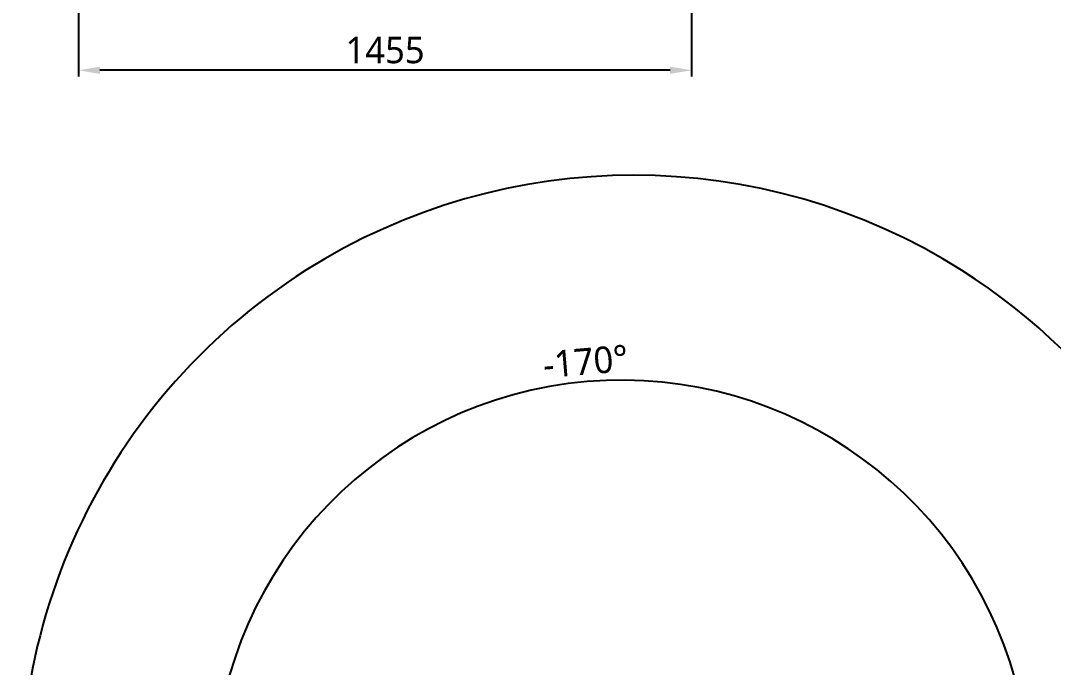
# Model space of a CAD drawing. Header units: millimetres. Extents: x 5828 to 6704, y 123 to 421.
# Drawn here: x 6573.4 to 6655.1, y 235 to 286.1 of the extents above; entities that cross this region are included whole.
import ezdxf

# ---------------------------------------------------------------- set-up
doc = ezdxf.new("R2010")
doc.units = ezdxf.units.MM
doc.linetypes.add('BANKLINE1', pattern=[5.5, 4, -1.5])
doc.layers.add('00_COMPONENTS', color=7, linetype='BANKLINE1')
doc.styles.add('微软雅黑', font='msyh.ttc', dxfattribs={"height": 2.1})
doc.dimstyles.new('尺寸标注_1_20比例', dxfattribs={"dimtxt": 2.1, "dimasz": 1.7, "dimexe": 0.5, "dimexo": 0.4, "dimgap": 0.5, "dimtad": 1, "dimdec": 1, "dimlfac": 20, "dimdsep": 46, "dimtxsty": '微软雅黑', "dimcen": 0.09, "dimadec": 0, "dimazin": 0, "dimtp": 0.01, "dimtm": 0.01, "dimtfac": 1, "dimtdec": 1, "dimtofl": 0, "dimtmove": 0, "dimatfit": 3, "dimfxl": 1, "dimtolj": 1, "dimarcsym": 0})

# ---------------------------------------------------------------- blocks, each defined once
blk = doc.blocks.new('*D1343')
at = {"layer": '00_COMPONENTS', "color": 0, "linetype": 'ByBlock', "lineweight": -2, "ltscale": 20}
for p, q in [((6653.358, 230.959), (6652.302, 230.778)), ((6587.138, 225.411), (6589.156, 225.411))]:
    blk.add_line(p, q, dxfattribs=at)
blk.add_arc((6620.957, 225.411), 32.301, 12.73149, 176.98416, dxfattribs=at)
at = {"layer": '00_COMPONENTS', "color": 0}
for points in [[(6652.186, 232.474), (6652.741, 232.585), (6652.794, 230.862)], [(6588.418, 227.118), (6588.984, 227.103), (6588.656, 225.411)]]:
    blk.add_solid(points, dxfattribs=at)
at = {"layer": 'Defpoints', "color": 0}
for p in [(6633.849, 255.028), (6653.752, 231.026), (6586.738, 225.411), (6620.957, 225.411)]:
    blk.add_point(p, dxfattribs=at)
at = {"layer": '00_COMPONENTS', "color": 0, "insert": (6618.087, 259.181), "char_height": 2.1, "attachment_point": 5, "rotation": 4.85782, "style": '微软雅黑'}
blk.add_mtext('\\A1;-170°', dxfattribs=at)
blk = doc.blocks.new('*D1345')
at = {"layer": '00_COMPONENTS', "color": 0, "linetype": 'ByBlock', "lineweight": -2, "ltscale": 20}
for p, q in [((6577.981, 330.474), (6577.981, 281.709)), ((6626.482, 314.609), (6626.482, 281.709)), ((6624.782, 282.209), (6579.681, 282.209))]:
    blk.add_line(p, q, dxfattribs=at)
at = {"layer": '00_COMPONENTS', "color": 0}
for points in [[(6579.681, 282.493), (6579.681, 281.926), (6577.981, 282.209)], [(6624.782, 281.926), (6624.782, 282.493), (6626.482, 282.209)]]:
    blk.add_solid(points, dxfattribs=at)
at = {"layer": 'Defpoints', "color": 0}
for p in [(6577.981, 330.874), (6626.482, 315.009), (6577.981, 282.209)]:
    blk.add_point(p, dxfattribs=at)
at = {"layer": '00_COMPONENTS', "color": 0, "insert": (6602.231, 283.801), "char_height": 2.1, "attachment_point": 5, "style": '微软雅黑'}
blk.add_mtext('\\A1;\\A1;1455', dxfattribs=at)

msp = doc.modelspace()

# ---------------------------------------------------------------- linework, layer by layer
at = {"layer": '00_COMPONENTS', "linetype": 'ByBlock', "ltscale": 20}
for start, end in [(57.677, 122.323), (122.323, 190), (10, 57.677)]:
    msp.add_arc((6621.9078, 225.4111), 48.5034, start, end, dxfattribs=at)

# ---------------------------------------------------------------- dimensions: what is measured, and where the dimension line sits
dim = msp.add_linear_dim(base=(6577.9806, 282.2093), p1=(6626.4819, 315.0088), p2=(6577.9806, 330.8743), text='\\A1;1455', dimstyle='尺寸标注_1_20比例', dxfattribs=at)
dim.commit()
dim.dimension.update_dxf_attribs({"geometry": '*D1345', "text_midpoint": (6602.2313, 282.2093), "dimtype": 160})
dim = msp.add_angular_dim_3p(base=(6633.8487, 255.0277), center=(6620.9569, 225.4111), p1=(6586.7377, 225.4111), p2=(6653.7522, 231.0261), text='\\A1;-170°', dimstyle='尺寸标注_1_20比例', dxfattribs=at)
dim.commit()
dim.dimension.update_dxf_attribs({"geometry": '*D1343', "text_midpoint": (6618.0869, 259.1808)})

doc.saveas('drawing.dxf')
